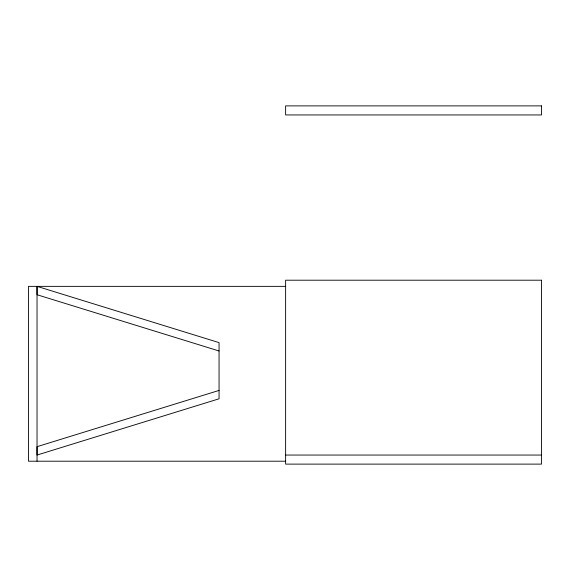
<?xml version="1.0" encoding="UTF-8"?>
<svg xmlns="http://www.w3.org/2000/svg" width="570" height="570" viewBox="0 0 570 570"><rect width="100%" height="100%" fill="white"/><g stroke="black" fill="none" stroke-linecap="round" stroke-linejoin="round"><path stroke-width="0.85" d="M219.044 390.429L37.029 446.688L37.029 455.052L219.058 398.793L219.058 342.62L37.029 286.361L37.029 461.208M285.663 286.361L28.5 286.361L28.5 461.208L285.663 461.208M285.62 455.052L541.5 455.052M219.044 350.985L37.029 294.726L37.029 286.361M541.5 105.885L285.62 105.885L285.62 114.948L541.5 114.948L541.5 105.885M541.5 280.205L285.62 280.205L285.62 464.115L541.5 464.115L541.5 280.205"/></g></svg>
